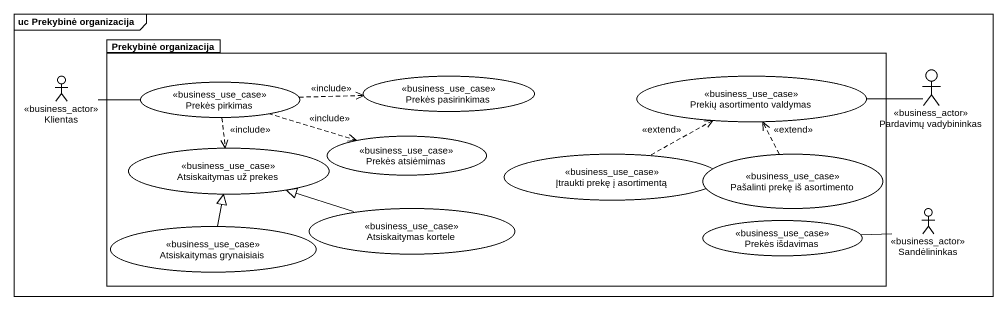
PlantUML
@startuml
mainframe uc Prekybinė organizacija
package "Prekybinė organizacija" as Prekybinė_organizacija {
  usecase "Prekės pirkimas" as Prekės_pirkimas <<business_use_case>>
  usecase "Prekės pasirinkimas" as Prekės_pasirinkimas <<business_use_case>>
  usecase "Prekių asortimento valdymas" as Prekių_asortimento_valdymas <<business_use_case>>
  usecase "Atsiskaitymas už prekes" as Atsiskaitymas_už_prekes <<business_use_case>>
  usecase "Prekės atsiėmimas" as Prekės_atsiėmimas <<business_use_case>>
  usecase "Įtraukti prekę į asortimentą" as Įtraukti_prekę_į_asortimentą <<business_use_case>>
  usecase "Pašalinti prekę iš asortimento" as Pašalinti_prekę_iš <<business_use_case>>
  usecase "Atsiskaitymas grynaisiais" as Atsiskaitymas_grynaisiais <<business_use_case>>
  usecase "Atsiskaitymas kortele" as Atsiskaitymas_kortele <<business_use_case>>
  usecase "Prekės išdavimas" as Prekės_išdavimas <<business_use_case>>
}
actor Klientas <<business_actor>>
actor "Pardavimų vadybininkas" as Pardavimų_vadybininkas <<business_actor>>
actor Sandėlininkas <<business_actor>>
Klientas -right- Prekės_pirkimas
Prekės_pirkimas .right.> Prekės_pasirinkimas : <<include>>
Prekės_pirkimas ..> Atsiskaitymas_už_prekes : <<include>>
Prekės_pirkimas .right.> Prekės_atsiėmimas : <<include>>
Pardavimų_vadybininkas -left- Prekių_asortimento_valdymas
Įtraukti_prekę_į_asortimentą .right.> Prekių_asortimento_valdymas : <<extend>>
Pašalinti_prekę_iš .up.> Prekių_asortimento_valdymas : <<extend>>
Atsiskaitymas_grynaisiais -up-|> Atsiskaitymas_už_prekes
Atsiskaitymas_kortele -left-|> Atsiskaitymas_už_prekes
Sandėlininkas -left- Prekės_išdavimas
@enduml
